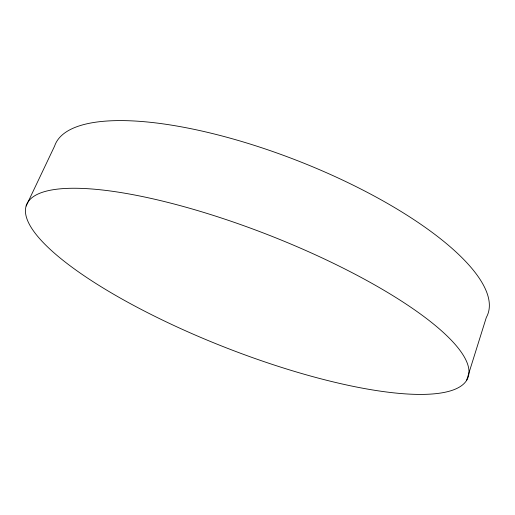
<?xml version="1.0" encoding="UTF-8"?>
<svg xmlns="http://www.w3.org/2000/svg" width="515" height="515" viewBox="0 0 515 515"><rect width="100%" height="100%" fill="white"/><g stroke="black" fill="none" stroke-linecap="round" stroke-linejoin="round"><path stroke-width="0.77" d="M466.622 380.36A237.029 60.242 21.4 0 0 165.515 201.822A237.029 60.242 21.4 0 0 109.508 291.818A237.029 60.242 21.4 0 0 466.622 380.36L486.34 317.401A232.362 73.864 21.4 0 0 301.178 162.128A232.362 73.864 21.4 0 0 54.603 146.086L26.13 206.006"/></g></svg>
